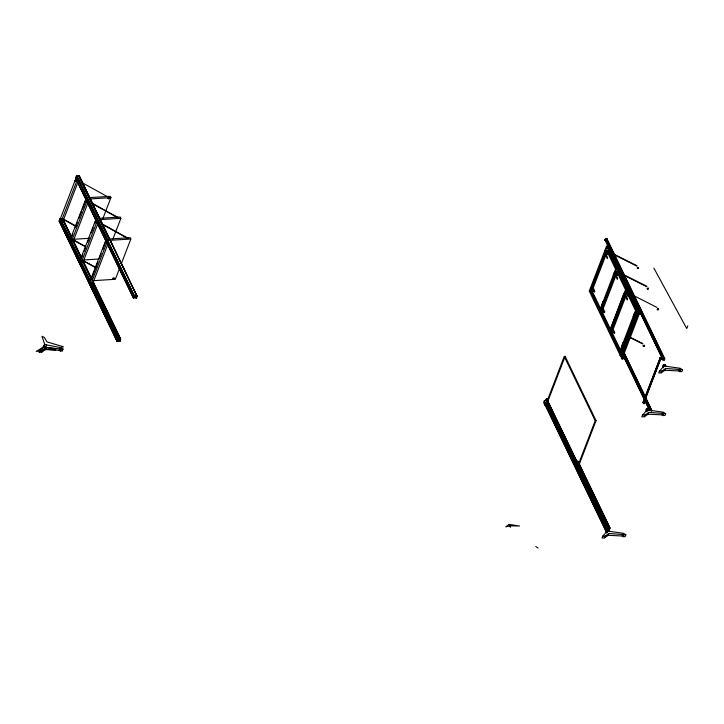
<?xml version="1.0" encoding="UTF-8"?>
<svg xmlns="http://www.w3.org/2000/svg" width="724" height="724" viewBox="0 0 724 724"><rect width="100%" height="100%" fill="white"/><g stroke="black" fill="none" stroke-linecap="round" stroke-linejoin="round"><path stroke-width="1.09" d="M71.558 239.689L71.169 240.703L70.753 239.734M71.576 240.06L71.124 239.137L70.735 239.925M71.233 239.934C72.138 242.142 71.884 237.372 71.224 240.051M76.518 180.674L75.92 179.778L75.975 181.244L76.509 179.706L76.835 181.09L76.491 180.303M81.531 260.749C80.418 258.088 80.853 263.274 81.513 260.387M590.684 288.396L590.911 287.437L591.074 288.306M600.558 308.677L600.992 309.483L601.436 308.017L601.508 309.429L600.974 308.632M600.513 308.723L600.811 308.017L600.983 308.705M610.504 329.348C611.581 327.266 611.852 331.9 610.522 329.574M615.165 272.794L614.911 271.437L615.029 272.794M615.174 271.853C615.156 274.097 616.26 271.12 615.183 271.618M624.541 292.686C625.147 295.211 625.02 291.048 625.672 292.523C625.608 295.501 624.712 290.279 624.559 293.003M591.236 287.573L591.662 288.786L590.612 288.261M593.59 290.831C593.961 292.577 593.725 289.048 593.463 291.093M603.535 311.591C603.834 313.221 603.744 309.772 603.427 311.818M605.445 251.4L605.02 252.323L604.938 250.875L605.409 252.214L605.834 251.925L605.318 250.947M607.825 254.423L607.671 253.825L607.97 254.341M613.49 332.298C613.789 333.864 613.726 330.497 613.382 332.506M616.178 271.799L616.296 271.491M617.907 274.867C617.825 276.839 617.201 273.518 617.925 275.075M638.523 310.659L621.445 355.022C621.59 356.534 618.613 354.651 621.5 355.131L638.523 310.858M623.056 358.823C623.255 357.339 620.097 357.095 621.925 358.896L623.092 358.715L621.925 358.896M622.025 350.516L622.278 351.031L622.468 350.461M622.477 350.624L622.387 350.144M625.961 292.36C626.215 293.962 626.233 290.605 625.844 292.532M591.381 287.98L591.273 288.659L591.056 288.025M638.514 313.058L621.409 357.566M622.568 357.348L621.509 357.828M627.735 295.772C627.961 297.066 627.201 294.614 627.726 295.618M60.789 219.173L61.332 219.996L61.73 218.44L61.902 219.897L61.269 219.417M76.916 180.801L61.386 221.028L70.671 239.626M81.178 260.758C82.545 262.242 81.369 258.631 81.16 260.45M591.39 288.279L591.309 287.582M621.473 357.593L622.622 357.457L639.645 312.985M83.088 260.622L95.785 267.364M59.205 221.236L60.02 218.666L59.205 221.236L117.243 341.429L118.093 339.23L60.047 219.028L117.903 339.239L117.053 341.447L119.876 341.266L120.718 339.067L93.26 282.016M76.527 176.14L75.558 178.33M76.753 176.14L134.61 296.351L133.569 298.56L75.721 178.348L76.563 176.149L134.546 296.496M59.449 221.073L76.699 176.285M79.387 175.968L137.18 296.324L134.365 296.505L76.364 176.122L79.387 175.968L76.482 176.276M78.165 181.679L63.079 220.92L61.386 221.028M85.758 199.227L70.192 239.49M71.721 237.019L72.916 233.924M75.296 227.734L77.278 222.567M78.871 218.44L81.649 211.209M82.445 209.145L85.613 200.883M80.626 260.314L71.341 241.707L86.826 201.444M88.12 202.367L73.034 241.599L71.341 241.707M39.232 352.317L39.929 350.507L44.517 345.312L43.82 347.122L39.232 352.317L41.721 352.163L45.476 349.583L46.173 347.773L63.079 349.049L62.382 350.859L60.427 350.986L59.395 350.28L45.476 349.583M41.721 352.163L42.417 350.344L46.173 347.773M95.713 219.906L80.147 260.178M81.676 257.708L82.871 254.613M84.056 251.509L85.649 247.382M87.631 242.223L88.826 239.119M91.206 232.929L93.188 227.761M94.781 223.635L95.966 220.539M105.668 240.594L90.183 280.858L81.296 262.396L96.781 222.123M98.075 223.046L82.989 262.287L81.296 262.396M102.989 218.295L110.926 197.643L110.292 196.313L89.043 197.652M59.395 350.28L60.092 348.47M60.427 350.986L61.124 349.176M91.233 279.428L97.984 261.871M99.179 258.776L101.161 253.608M102.745 249.481L105.523 242.25M92.075 285.229L107.695 244.612M112.944 238.974L120.881 218.331L120.247 217.001L98.998 218.331M119.722 267.925L115.36 279.283L92.998 280.686M121.315 263.789L130.836 239.011L130.202 237.68L108.953 239.02M133.569 298.56L134.42 296.36L137.234 296.179L136.203 298.397L134.727 295.338M93.079 282.025L120.528 339.076L119.686 341.276L92.229 284.224M136.203 298.397L137.044 296.197L79.224 175.95M662.741 356.887L664.351 359.937L664.777 358.833L606.947 238.676L605.427 238.757L604.911 240.35L606.178 240.268M604.911 240.35L605.536 238.766L663.465 359.032L663.084 360.018L605.11 239.861L663.084 360.018M605.056 240.341L605.626 238.857M547.416 400.589L544.321 400.779L543.624 402.589L544.765 404.969L547.86 404.77L548.557 402.96L545.462 403.15L544.765 404.969M606.947 238.676L606.64 239.119L664.587 358.95L664.207 359.946M607.318 531.905L544.964 402.635L544.539 403.739L606.26 531.995M608.232 529.163L546.023 399.883L546.439 398.779L608.803 528.049L608.232 529.163L609.644 529.072L610.07 527.968L577.852 461.025M545.1 402.625L544.72 403.621L606.938 532.891M546.584 398.77L546.204 399.766L608.422 529.036M548.041 401.168L546.774 401.25L547.154 400.263L546.91 401.241M547.326 399.693L547.851 398.689L548.566 400.173M547.425 399.793L547.851 398.689M620.206 355.348L589.273 291.075L606.495 246.287L637.428 310.56L620.206 355.348L621.047 355.294L638.269 310.506L607.336 246.232L606.287 246.178M564.268 356.443L595.2 420.716L577.987 465.505L578.829 465.451L596.051 420.662L565.118 356.389L564.268 356.443L547.054 401.232L578.693 466.98M621.047 355.294L590.123 291.021L607.336 246.232M565.118 356.389L547.896 401.177L578.829 465.451M591.236 290.976L606.712 250.703L607.554 250.658L616.45 269.12L600.965 309.392L600.124 309.447L591.236 290.976L592.078 290.921L607.554 250.658M616.124 266.396L615.78 267.283L617.065 269.943L617.4 269.057M603.101 306.813L601.843 304.605L603.273 301.365M614.513 277.12L613.255 274.912L614.685 271.672M600.124 309.447L615.599 269.174L606.712 250.703M602.911 306.822L604.151 303.591L603.083 301.374M614.323 277.129L615.563 273.898L614.504 271.681M617.509 271.337L602.033 311.61L610.92 330.072L610.079 330.126L601.192 311.655L616.667 271.391L617.509 271.337L626.405 289.808L611.318 329.04M626.07 287.084L625.735 287.962L627.011 290.623L627.355 289.745M610.079 330.126L625.554 289.862L616.667 271.391M611.146 332.343L626.622 292.071L627.464 292.025L636.36 310.487L620.875 350.76L620.034 350.814L611.146 332.343L611.988 332.289L627.464 292.025M636.025 307.763L635.69 308.65L636.966 311.311L637.31 310.424M623.002 348.181L621.753 345.972L623.183 342.733M634.423 318.488L633.165 316.279L634.595 313.039M620.034 350.814L635.509 310.542L626.622 292.071M622.821 348.199L624.061 344.959L622.993 342.742M634.233 318.497L635.473 315.266L634.405 313.049M620.368 355.203L637.627 310.433L637.093 309.329L636.668 310.433L637.201 311.537M620.803 356.57L621.979 356.389L620.803 356.57L620.387 355.502L621.509 355.43L621.934 356.498M639.102 314.216L640.269 314.035L639.102 314.216L638.631 313.067M643.003 402.426L644.043 402.372L644.532 403.585L643.591 403.648L643.003 402.426L660.225 357.638L661.166 357.584L661.709 358.914L660.768 358.968L660.234 357.864M661.166 357.584L643.944 402.372L644.532 403.585M643.591 403.648L643.102 402.426M662.252 358.588L662.677 357.484L664.08 357.394M662.949 360.027L663.374 358.923L664.777 358.833M665.691 413.639L663.229 412.173L647.129 409.902L642.532 415.087L641.835 416.897L644.333 416.743L648.089 414.173L648.785 412.354L665.691 413.639L664.994 415.449L663.03 415.567L662.008 414.87L648.089 414.173M682.569 369.729L680.108 368.263L664.008 365.991L659.41 371.177L658.713 372.996L661.211 372.833L664.967 370.263L665.664 368.453L682.569 369.729L681.872 371.539L679.917 371.665L678.886 370.959L664.967 370.263M646.505 408.617L647.202 410.065L649.075 409.938L648.387 408.499L646.505 408.617L645.944 410.083L646.632 411.531M664.08 366.154L665.953 366.027L665.266 364.588L663.383 364.706L662.822 366.181L663.51 367.62M646.659 408.816L647.346 410.255L648.758 410.164L648.071 408.725L646.659 408.816L646.233 409.92L646.921 411.368M663.112 366.009L663.537 364.905L664.949 364.815L665.637 366.253L664.225 366.353L663.383 364.706M644.333 416.743L645.03 414.933L648.785 412.354M661.211 372.833L661.908 371.023L665.664 368.453M646.432 411.712L647.129 409.902M663.311 367.801L664.008 365.991M650.767 410.019L649.356 410.11L649.781 409.006M625.862 534.764L623.4 533.298L607.3 531.027L602.703 536.222L602.006 538.032L604.504 537.878L608.26 535.308L608.956 533.488L625.862 534.764L625.165 536.584L623.201 536.701L622.178 536.004L608.26 535.308M651.356 411.359L651.736 410.372L622.821 350.289M606.079 531.751L606.775 529.941L608.929 529.805L609.454 530.891L607.3 531.027L606.603 532.846M604.504 537.878L605.201 536.068L608.956 533.488M609.545 528.972L609.925 527.977L577.707 461.034M687.8 325.818L686.75 328.551L653.89 268.124M662.008 414.87L662.704 413.051M678.886 370.959L679.583 369.149M663.03 415.567L663.727 413.757M679.917 371.665L680.614 369.846M622.178 536.004L622.875 534.185M623.201 536.701L623.898 534.891M624.64 292.324L625.708 294.568M637.401 310.732L638.686 310.75L639.111 311.818L637.98 311.89L637.509 310.741M109.025 198.204L108.31 197.136M113.605 278.333C117.125 279.292 109.188 277.98 114.7 278.251C114.854 279.962 112.13 278.677 114.03 278.097M637.763 267.898C640.478 267.898 636.052 269.5 638.025 267.726M647.672 288.478C650.396 287.989 646.179 290.514 647.944 288.423M634.034 325.058C631.283 326.017 636.106 323.61 633.563 325.194M643.555 345.728C646.242 345.23 642.052 347.674 643.898 345.638M634.595 325.538L634.269 325.302M74.798 180.891L75.278 181.027M75.251 181.145L74.789 181.009M60.255 218.72L60.735 218.856M60.707 218.974L60.246 218.838M84.753 201.553L85.224 201.697M85.17 201.833L84.753 201.706M70.21 239.391L70.68 239.526M94.708 222.25L95.188 222.386M95.125 222.521L94.708 222.395M80.165 260.079L80.645 260.215M637.373 303.564L637.763 303.863M638.143 311.211L638.595 311.248M639.202 313.582L639.564 313.782M620.948 355.828L621.355 356.009M624.043 356.127L624.124 356.353M624.224 356.534L624.16 356.063M625.174 358.434L625.572 358.489M663.582 358.271L663.781 358M664.442 365.249L664.904 365.358M664.361 365.466L664.822 365.566M664.804 365.72L664.37 365.629M647.509 410.716L647.048 410.617L647.518 410.58M509.072 524.393L505.814 526.882L510.483 525.823L519.524 526.022L509.072 524.393L510.492 527.344M657.962 309.067C656.994 310.985 659.727 307.311 657.148 309.238C657.039 311.13 660.107 308.877 657.808 308.994M610.368 329.203L623.925 293.32L624.912 292.822M638.867 306.198L638.749 306.234M108.745 198.023C108.048 200.249 110.084 197.507 108.944 198.05M633.808 325.547L633.292 325.519L633.871 325.954M610.83 329.429L609.988 329.103M663.465 359.032L664.587 358.95M651.736 410.372L622.966 350.28M39.929 350.507L42.417 350.344M659.41 371.177L661.908 371.023M642.532 415.087L645.03 414.933M602.703 536.222L605.201 536.068M75.721 178.348L133.759 298.55M89.685 198.973L110.926 197.643M99.641 219.662L120.881 218.331M73.088 239.318L89.857 238.259M109.596 240.35L130.836 239.011M110.039 240.395L107.605 240.549L90.382 285.337L92.817 285.184L93.677 282.966L92.925 283.012M84.156 259.925L98.699 259.02M615.599 269.174L616.45 269.12M589.273 291.075L590.123 291.021M625.554 289.862L626.405 289.808M623.4 295.582L624.468 297.799M117.107 341.294L119.931 341.122L92.473 284.07M601.192 311.655L602.033 311.61M635.509 310.542L636.36 310.487M637.428 310.56L638.269 310.506M637.391 310.931L638.649 310.858M638.459 313.148L639.808 313.076L640.224 314.144M638.64 313.257L639.763 313.184M613.228 322.044L614.296 324.262M611.988 325.275L613.056 327.492M659.953 358.597L660.894 358.534M660.587 358.597L661.528 358.543M661.745 358.796L660.813 358.86L660.225 357.638M546.023 399.883L547.471 399.684M643.636 403.539L644.568 403.476M595.2 420.716L596.051 420.662M608.803 528.049L546.439 398.779M55.784 349.927L44.227 349.185L38.969 351.267L36.2 351.339L43.585 347.049L55.63 348.651M622.332 350.063L622.178 350.615M622.35 358.108L622.115 358.353M609.174 251.816L636.957 265.753M610.015 252.622L636.803 266.07M619.074 272.396L622.052 273.889M624.034 274.885L646.858 286.333M618.92 272.704L621.898 274.197M623.889 275.201L646.713 286.65M629.943 293.718L631.925 294.713M633.907 295.709L656.985 307.428M627.862 336.117L642.749 343.583M627.708 336.425L642.595 343.891M81.884 182.548L107.324 196.602M91.903 203.082L118.329 217.671M92.763 203.906L117.17 217.381M101.858 223.77L128.284 238.359M102.718 224.594L128.103 238.612M63.178 218.992L75.893 226.015M63.069 219.282L75.758 226.295M73.106 239.644L85.821 246.676M72.988 239.943L85.685 246.947M95.64 267.636L82.907 260.64L91.794 278.957M63.079 349.049L60.617 347.583L44.381 344.524L43.684 346.344L45.974 346.986L46.671 345.167L44.68 344.19L41.983 336.289L44.291 337.42L47.024 341.891L63.404 346.778L60.617 347.583L59.92 349.393L62.382 350.859M535.742 546.484L538.131 548.113M58.943 350.135L59.73 350.76M606.839 238.667L605.427 238.757M636.903 302.913L637.889 304.949M662.876 356.878L664.351 359.937M661.175 357.801L661.709 358.914M629.02 333.058L630.088 335.275M622.441 351.167L650.867 410.345M622.188 351.384L650.614 410.445M622.432 352.19L650.478 410.454M622.296 353.393L649.745 410.418M592.078 290.921L600.965 309.392M611.988 332.289L620.875 350.76M622.006 353.285L649.356 410.11M547.706 398.698L548.421 400.182M578.784 464.944L609.644 529.072M546.059 399.775L546.774 401.25M546.855 403.567L608.097 530.801M546.72 403.576L607.952 530.81M546.339 404.562L607.3 531.027M544.321 400.779L545.462 403.15M544.964 402.635L607.174 531.914M79.106 176.122L136.99 296.342M78.364 176.176L109.297 240.44M134.917 295.329L136.393 298.388M63.223 219.698L71.694 237.191M72.889 239.78L81.595 257.862M63.169 219.879L71.504 237.201M72.97 240.259L81.305 257.572M82.78 260.631L91.604 278.966M62.481 219.743L71.504 238.413M72.626 240.83L81.459 259.102M82.78 261.925L91.477 279.998M92.283 284.079L119.876 341.266M59.449 221.064L117.297 341.285M59.178 220.865L117.053 341.447M61.241 219.055L61.106 218.467L60.87 219.481M591.843 287.5L592.141 288.116L591.852 287.401M601.798 308.189L602.096 308.804L601.807 308.134M611.753 328.868L612.052 329.483L611.762 328.814M108.084 198.313C109.559 199.833 109.795 196.141 108.084 198.313M637.292 268.034C638.704 269.446 638.984 265.97 637.292 268.034M647.193 288.623C648.568 290.016 648.994 286.568 647.202 288.568M643.075 345.864C644.523 347.212 644.785 343.846 643.102 345.773M593.544 288.559L593.209 289.446L594.485 292.107L594.829 291.22L593.544 288.559M606.413 255.101L606.069 255.979L607.355 258.64L607.689 257.762L606.413 255.101M600.106 308.062L599.762 308.94L601.047 311.601L601.382 310.714L600.106 308.062M603.499 309.248L603.164 310.125L604.44 312.786L604.784 311.908L603.499 309.248M616.368 275.79L616.024 276.668L617.31 279.328L617.644 278.441L616.368 275.79M610.061 328.741L609.717 329.628L611.002 332.28L611.337 331.402L610.061 328.741M613.454 329.927L613.119 330.814L614.395 333.474L614.739 332.588L613.454 329.927M626.323 296.469L625.979 297.356L627.265 300.007L627.599 299.13L626.323 296.469M620.016 349.43L619.672 350.307L620.957 352.968L621.292 352.09L620.016 349.43M660.279 357.747L643.057 402.544L643.998 402.481L661.211 357.692L660.279 357.747"/></g></svg>
